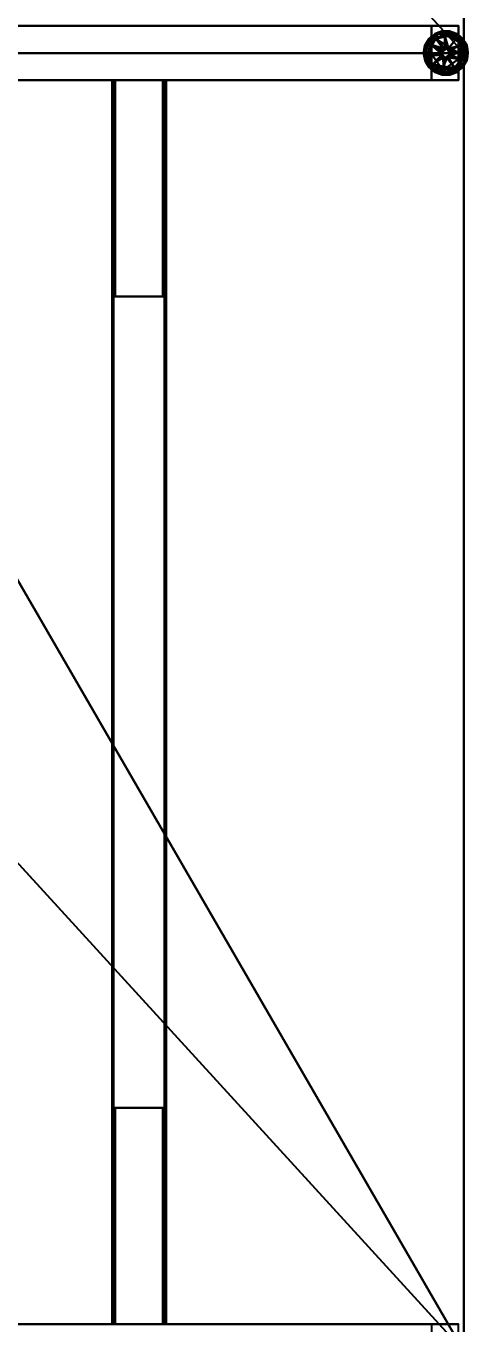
# Model space of a CAD drawing. Header units: millimetres. Extents: x -602 to 604, y -1000 to 2600.
# Drawn here: x 195 to 604, y 225 to 1425 of the extents above; entities that cross this region are included whole.
import ezdxf

# ---------------------------------------------------------------- set-up
doc = ezdxf.new("R2010")
doc.units = ezdxf.units.MM
doc.layers.add('I-FURN', color=7, linetype='Continuous', lineweight=40)

msp = doc.modelspace()

# ---------------------------------------------------------------- meshes
at = {"layer": 'I-FURN', "color": 254, "true_color": 0xd7ccc1}
mesh = msp.add_polyface(dxfattribs=at)
corners = [(600, 2600, 740), (3, 2600, 740), (3, 1400, 740), (600, 1400, 740), (176, 2135.6, 740), (176, 1866.8, 740), (56.2, 1866.8, 740), (56.2, 2135.6, 740)]
mesh.append_faces([[corners[k] for k in face] for face in [(6, 2, 5)]], dxfattribs={"vtx0": -1, "vtx1": -1, "color": 254})
mesh.append_faces([[corners[k] for k in face] for face in [(0, 4, 5), (4, 0, 1, 7)]], dxfattribs={"vtx0": -1, "vtx2": -1, "color": 254})
mesh.append_faces([[corners[k] for k in face] for face in [(5, 2, 3, 0)]], dxfattribs={"vtx0": -1, "vtx3": -1, "color": 254})
mesh.append_faces([[corners[k] for k in face] for face in [(6, 7, 1, 2)]], dxfattribs={"vtx1": -1, "vtx3": -1, "color": 254})
mesh = msp.add_polyface(dxfattribs=at)
corners = [(600, 2600, 715), (600, 1400, 715), (3, 1400, 715), (3, 2600, 715), (176, 2135.6, 715), (56.2, 2135.6, 715), (56.2, 1866.8, 715), (176, 1866.8, 715)]
mesh.append_faces([[corners[k] for k in face] for face in [(3, 5, 6, 2), (2, 6, 7, 1)]], dxfattribs={"vtx0": -1, "vtx2": -1, "color": 254})
mesh.append_faces([[corners[k] for k in face] for face in [(4, 5, 3, 0), (7, 4, 0, 1)]], dxfattribs={"vtx1": -1, "vtx3": -1, "color": 254})
mesh = msp.add_polyface(dxfattribs=at)
corners = [(600, 2600, 740), (600, 1400, 740), (600, 1400, 715), (600, 2600, 715)]
mesh.append_faces([[corners[k] for k in face] for face in [(0, 1, 2, 3)]], dxfattribs={"color": 254})
at = {"layer": 'I-FURN', "color": 250, "true_color": 0x1d1d1d}
mesh = msp.add_polyface(dxfattribs=at)
corners = [(-595, 1425, 715), (595.2, 1425, 715), (595.2, 1425, 32.8), (570.2, 1425, 32.8), (570.2, 1425, 665), (-570, 1425, 665), (-570, 1425, 32.8), (-595, 1425, 32.8)]
mesh.append_faces([[corners[k] for k in face] for face in [(4, 1, 2, 3)]], dxfattribs={"vtx0": -1, "color": 250})
mesh.append_faces([[corners[k] for k in face] for face in [(7, 0, 5, 6)]], dxfattribs={"vtx1": -1, "color": 250})
mesh.append_faces([[corners[k] for k in face] for face in [(4, 5, 0, 1)]], dxfattribs={"vtx1": -1, "vtx3": -1, "color": 250})
mesh = msp.add_polyface(dxfattribs=at)
corners = [(595.2, 1425, 715), (-595, 1425, 715), (-595, 1375, 715), (595.2, 1375, 715)]
mesh.append_faces([[corners[k] for k in face] for face in [(3, 0, 1, 2)]], dxfattribs={"color": 250})
mesh = msp.add_polyface(dxfattribs=at)
corners = [(-570, 1425, 665), (570.2, 1425, 665), (570.2, 1375, 665), (-570, 1375, 665)]
mesh.append_faces([[corners[k] for k in face] for face in [(0, 1, 2, 3)]], dxfattribs={"color": 250})
mesh = msp.add_polyface(dxfattribs=at)
corners = [(587, 1420.2, 19.4), (586.9, 1419.9, 17.7), (586.8, 1418.9, 16.3), (586.5, 1417.5, 15.3), (586.3, 1415.9, 15), (574.2, 1413.1, 15), (567.7, 1402.7, 15), (570.4, 1390.7, 15), (580.8, 1384.1, 15), (580.5, 1382.5, 15.3), (580.3, 1381.1, 16.3), (580.1, 1380.1, 17.7), (580.1, 1379.8, 19.4), (573.4, 1382.2, 19.4), (567.9, 1386.8, 19.4), (564.3, 1392.9, 19.4), (563, 1399.9, 19.4), (564.2, 1406.9, 19.4), (567.8, 1413.1, 19.4), (573.2, 1417.7, 19.4), (579.9, 1420.2, 19.4), (577.9, 1418.2, 16.2), (572.1, 1384.7, 16.2), (582, 1419.3, 16.5), (575.6, 1382.3, 16.5), (571, 1407.9, 15), (569, 1396.7, 15), (565.5, 1406.3, 16.2), (565.4, 1393.9, 16.2), (582.6, 1420.2, 19.4), (575.9, 1381.3, 19.4), (564.8, 1400, 15.9), (568.9, 1411.7, 15.9), (573.3, 1415.6, 15.8), (580.2, 1414.5, 15), (576.5, 1418.9, 19.4), (575.3, 1418.4, 17.7), (571.4, 1416, 17.6), (570.6, 1384.5, 19.4), (569.6, 1385.4, 17.7), (568.1, 1388.8, 16.1), (567, 1388.4, 17.8), (575.6, 1387.4, 15), (566.1, 1389.8, 19.4), (582.6, 1417.9, 15.4), (576.7, 1383.4, 15.4), (563.6, 1403.4, 19.4), (563.5, 1401.6, 17.5), (563.6, 1397, 17.6), (566, 1409.8, 17.5), (568.4, 1413.1, 17.4), (570.5, 1415.4, 19.4), (565.2, 1391.8, 17.5), (564.1, 1405.4, 17.7), (563.7, 1396.4, 19.4), (566, 1410, 19.4)]
mesh.append_faces([[corners[k] for k in face] for face in [(29, 23, 20), (6, 27, 25), (3, 23, 2), (9, 45, 8), (7, 28, 26), (34, 44, 4), (46, 47, 16), (51, 50, 18)]], dxfattribs={"vtx0": -1, "vtx1": -1, "color": 250})
mesh.append_faces([[corners[k] for k in face] for face in [(19, 36, 37), (44, 23, 3), (47, 48, 16), (27, 53, 49), (36, 23, 21), (23, 29, 1), (37, 36, 33), (21, 34, 33), (5, 32, 33), (40, 41, 52), (25, 27, 32), (49, 50, 32), (39, 14, 41), (45, 9, 24), (31, 27, 6), (11, 30, 24), (39, 40, 22), (27, 49, 32), (26, 28, 31), (39, 24, 13), (47, 27, 31), (21, 44, 34), (23, 36, 20), (33, 36, 21), (50, 33, 32), (50, 51, 37), (41, 40, 39), (24, 39, 22), (28, 7, 40), (40, 42, 22), (41, 43, 52), (21, 23, 44), (24, 22, 45), (42, 45, 22), (53, 27, 47), (48, 31, 28), (31, 48, 47), (48, 28, 52), (49, 18, 50), (48, 52, 15), (33, 50, 37), (40, 52, 28), (46, 53, 47), (49, 53, 17)]], dxfattribs={"vtx0": -1, "vtx1": -1, "vtx2": -1, "color": 250})
mesh.append_faces([[corners[k] for k in face] for face in [(40, 7, 42), (32, 5, 25), (24, 10, 11), (24, 9, 10), (41, 14, 43), (45, 42, 8), (52, 43, 15)]], dxfattribs={"vtx0": -1, "vtx2": -1, "color": 250})
mesh.append_faces([[corners[k] for k in face] for face in [(36, 19, 35, 20), (39, 13, 38, 14), (48, 15, 54, 16)]], dxfattribs={"vtx0": -1, "vtx3": -1, "color": 250})
mesh.append_faces([[corners[k] for k in face] for face in [(3, 4, 44), (1, 2, 23), (6, 26, 31), (46, 17, 53), (30, 13, 24), (34, 5, 33), (55, 18, 49, 17), (51, 19, 37)]], dxfattribs={"vtx1": -1, "vtx2": -1, "color": 250})
mesh.append_faces([[corners[k] for k in face] for face in [(29, 0, 1), (11, 12, 30)]], dxfattribs={"vtx2": -1, "color": 250})
mesh = msp.add_polyface(dxfattribs=at)
corners = [(587, 1420.2, 19.4), (579.8, 1420.2, 19.4), (573.2, 1417.7, 19.4), (567.8, 1413.1, 19.4), (564.2, 1406.9, 19.4), (563, 1399.9, 19.4), (564.3, 1392.9, 19.4), (567.9, 1386.8, 19.4), (573.3, 1382.2, 19.4), (580.1, 1379.8, 19.4), (587.2, 1379.8, 19.4), (593.9, 1382.3, 19.4), (599.3, 1386.9, 19.4), (602.8, 1393.1, 19.4), (604, 1400.1, 19.4), (602.8, 1407.1, 19.4), (599.2, 1413.2, 19.4), (593.7, 1417.8, 19.4), (582.7, 1395.4, 28.3), (581.2, 1395.9, 28.3), (579.9, 1397, 28.2), (579.1, 1398.4, 28.2), (578.8, 1400, 28.1), (579.1, 1401.6, 28), (579.9, 1403, 28), (581.2, 1404.1, 27.9), (582.7, 1404.6, 27.9), (584.3, 1404.6, 27.8), (585.9, 1404.1, 27.9), (587.1, 1403, 27.9), (587.9, 1401.6, 28), (588.2, 1400, 28), (588, 1398.4, 28.1), (587.1, 1397, 28.2), (585.9, 1395.9, 28.2), (584.4, 1395.4, 28.3), (569.8, 1407.9, 25.5), (582.5, 1415.6, 25.1), (597.9, 1407.2, 25.2), (571.4, 1389.8, 26), (591.5, 1386.3, 26), (597.8, 1394.1, 25.9), (580, 1382.4, 24.9), (565.9, 1397.2, 24.6), (601.9, 1401, 23.9), (593.9, 1414.4, 24), (596.4, 1400.5, 26.6), (570.5, 1415.4, 19.4), (573.2, 1414.3, 24.2), (576.5, 1418.9, 19.4), (584.3, 1419.4, 22.5), (566.1, 1389.8, 19.4), (581.4, 1387.6, 27.3), (596.6, 1384.6, 19.4), (597.1, 1386.7, 23.7), (572.2, 1384.8, 23.8), (588.4, 1381.4, 23.6)]
mesh.append_faces([[corners[k] for k in face] for face in [(13, 54, 12), (22, 43, 21), (7, 55, 51), (2, 48, 49), (6, 43, 5), (51, 43, 6), (10, 42, 9), (19, 52, 18), (33, 41, 32), (47, 48, 2), (32, 46, 31), (49, 50, 1), (8, 55, 7)]], dxfattribs={"vtx0": -1, "vtx1": -1, "color": 250})
mesh.append_faces([[corners[k] for k in face] for face in [(25, 48, 36), (54, 40, 11), (48, 37, 49), (41, 40, 54), (48, 47, 36), (26, 37, 48), (42, 56, 52), (35, 52, 40), (38, 16, 45), (45, 17, 50), (38, 45, 28), (46, 44, 38), (41, 13, 44), (44, 46, 41), (46, 32, 41), (8, 42, 55), (28, 45, 37), (4, 43, 36), (15, 38, 44), (36, 43, 22), (43, 51, 39), (39, 52, 19), (42, 10, 56), (45, 50, 37), (41, 34, 40), (50, 49, 37), (54, 13, 41), (52, 55, 42), (21, 43, 39), (52, 39, 55), (46, 38, 29), (51, 55, 39), (11, 40, 56), (52, 56, 40)]], dxfattribs={"vtx0": -1, "vtx1": -1, "vtx2": -1, "color": 250})
mesh.append_faces([[corners[k] for k in face] for face in [(36, 24, 25), (36, 22, 23), (48, 25, 26), (37, 26, 27), (50, 17, 0), (38, 28, 29), (44, 13, 14), (39, 20, 21), (37, 27, 28), (42, 8, 9), (41, 33, 34), (46, 30, 31), (44, 14, 15)]], dxfattribs={"vtx0": -1, "vtx2": -1, "color": 250})
mesh.append_faces([[corners[k] for k in face] for face in [(53, 12, 54, 11), (15, 16, 38), (23, 24, 36), (16, 17, 45), (29, 30, 46), (4, 5, 43), (0, 1, 50), (19, 20, 39), (3, 4, 36), (34, 35, 40), (35, 18, 52), (47, 3, 36), (10, 11, 56)]], dxfattribs={"vtx1": -1, "vtx2": -1, "color": 250})
mesh = msp.add_polyface(dxfattribs=at)
corners = [(570.2, 1425, 32.8), (595.2, 1425, 32.8), (595.2, 1375, 32.8), (570.2, 1375, 32.8)]
mesh.append_faces([[corners[k] for k in face] for face in [(0, 1, 2, 3)]], dxfattribs={"color": 250})
mesh = msp.add_polyface(dxfattribs=at)
corners = [(570.2, 1425, 665), (570.2, 1425, 32.8), (570.2, 1375, 32.8), (570.2, 1375, 665)]
mesh.append_faces([[corners[k] for k in face] for face in [(0, 1, 2, 3)]], dxfattribs={"color": 250})
mesh = msp.add_polyface(dxfattribs=at)
corners = [(580.8, 1384.1, 15), (592.8, 1386.9, 15), (599.4, 1397.3, 15), (596.7, 1409.3, 15), (586.3, 1415.9, 15), (586.5, 1417.5, 15.3), (586.8, 1418.9, 16.3), (586.9, 1419.9, 17.7), (587, 1420.2, 19.4), (593.7, 1417.8, 19.4), (599.2, 1413.2, 19.4), (602.8, 1407.1, 19.4), (604, 1400.1, 19.4), (602.8, 1393.1, 19.4), (599.3, 1386.9, 19.4), (593.9, 1382.3, 19.4), (587.2, 1379.8, 19.4), (580.1, 1379.8, 19.4), (580.1, 1380.1, 17.7), (580.3, 1381.1, 16.3), (580.5, 1382.5, 15.3), (589.2, 1381.8, 16.2), (594.9, 1415.3, 16.2), (585.1, 1380.7, 16.5), (591.5, 1417.7, 16.5), (596.1, 1392.1, 15), (598, 1403.3, 15), (601.5, 1393.7, 16.2), (601.6, 1406.1, 16.2), (584.4, 1379.8, 19.4), (591.1, 1418.7, 19.4), (602.3, 1400, 15.9), (598.2, 1388.3, 15.9), (593.7, 1384.4, 15.8), (586.8, 1385.5, 15), (590.5, 1381.1, 19.4), (591.8, 1381.6, 17.7), (595.7, 1384, 17.6), (596.4, 1415.5, 19.4), (597.4, 1414.6, 17.7), (598.9, 1411.2, 16.1), (600, 1411.6, 17.8), (591.5, 1412.6, 15), (601, 1410.2, 19.4), (584.5, 1382.1, 15.4), (590.4, 1416.6, 15.4), (603.4, 1396.6, 19.4), (603.5, 1398.4, 17.5), (603.4, 1403, 17.6), (601.1, 1390.2, 17.5), (598.7, 1386.9, 17.4), (596.6, 1384.6, 19.4), (601.8, 1408.2, 17.5), (603, 1394.6, 17.7), (603.4, 1403.6, 19.4), (601.1, 1390, 19.4)]
mesh.append_faces([[corners[k] for k in face] for face in [(29, 23, 16), (2, 27, 25), (5, 45, 4), (3, 28, 26), (34, 44, 0), (46, 47, 12), (51, 50, 14)]], dxfattribs={"vtx0": -1, "vtx1": -1, "color": 250})
mesh.append_faces([[corners[k] for k in face] for face in [(15, 36, 37), (44, 23, 20), (47, 48, 12), (27, 53, 49), (36, 23, 21), (23, 29, 18), (37, 36, 33), (21, 34, 33), (7, 30, 24), (32, 33, 1), (39, 24, 9), (25, 27, 32), (49, 50, 32), (39, 10, 41), (45, 5, 24), (31, 27, 2), (40, 41, 52), (39, 40, 22), (27, 49, 32), (26, 28, 31), (47, 27, 31), (21, 44, 34), (23, 36, 16), (33, 36, 21), (50, 33, 32), (50, 51, 37), (41, 40, 39), (24, 39, 22), (28, 3, 40), (40, 42, 22), (41, 43, 52), (21, 23, 44), (24, 22, 45), (42, 45, 22), (53, 27, 47), (48, 31, 28), (31, 48, 47), (48, 28, 52), (49, 14, 50), (48, 52, 11), (33, 50, 37), (40, 52, 28), (46, 53, 47), (49, 53, 13)]], dxfattribs={"vtx0": -1, "vtx1": -1, "vtx2": -1, "color": 250})
mesh.append_faces([[corners[k] for k in face] for face in [(23, 19, 20), (40, 3, 42), (24, 5, 6), (24, 6, 7), (32, 1, 25), (41, 10, 43), (45, 42, 4), (52, 43, 11)]], dxfattribs={"vtx0": -1, "vtx2": -1, "color": 250})
mesh.append_faces([[corners[k] for k in face] for face in [(36, 15, 35, 16), (39, 9, 38, 10), (48, 11, 54, 12)]], dxfattribs={"vtx0": -1, "vtx3": -1, "color": 250})
mesh.append_faces([[corners[k] for k in face] for face in [(2, 26, 31), (20, 0, 44), (18, 19, 23), (46, 13, 53), (30, 9, 24), (34, 1, 33), (55, 14, 49, 13), (51, 15, 37)]], dxfattribs={"vtx1": -1, "vtx2": -1, "color": 250})
mesh.append_faces([[corners[k] for k in face] for face in [(29, 17, 18), (7, 8, 30)]], dxfattribs={"vtx2": -1, "color": 250})
mesh = msp.add_polyface(dxfattribs=at)
corners = [(595.2, 1425, 32.8), (595.2, 1425, 715), (595.2, 1375, 715), (595.2, 1375, 32.8)]
mesh.append_faces([[corners[k] for k in face] for face in [(0, 1, 2, 3)]], dxfattribs={"color": 250})
mesh = msp.add_polyface(dxfattribs=at)
corners = [(580.8, 1384.1, 15), (570.4, 1390.7, 15), (567.7, 1402.7, 15), (574.2, 1413.1, 15), (586.3, 1415.9, 15), (596.7, 1409.3, 15), (599.4, 1397.3, 15), (592.8, 1386.9, 15)]
mesh.append_faces([[corners[k] for k in face] for face in [(6, 3, 4, 5), (0, 6, 7)]], dxfattribs={"vtx0": -1, "color": 250})
mesh.append_faces([[corners[k] for k in face] for face in [(1, 2, 0)]], dxfattribs={"vtx1": -1, "color": 250})
mesh.append_faces([[corners[k] for k in face] for face in [(2, 3, 6, 0)]], dxfattribs={"vtx1": -1, "vtx2": -1, "vtx3": -1, "color": 250})
mesh = msp.add_polyface(dxfattribs=at)
corners = [(582.7, 1395.4, 28.3), (582.7, 1395.4, 33.7), (582.7, 1395.4, 39.1), (582.7, 1395.4, 44.6), (582.7, 1395.4, 50), (578.9, 1400.8, 50), (584.3, 1404.6, 50), (584.3, 1404.6, 44.5), (584.3, 1404.6, 38.9), (584.3, 1404.6, 33.4), (584.3, 1404.6, 27.8), (582.7, 1404.6, 27.9), (581.2, 1404.1, 27.9), (579.9, 1403, 28), (579.1, 1401.6, 28), (578.8, 1400, 28.1), (579.1, 1398.4, 28.2), (579.9, 1397, 28.2), (581.2, 1395.9, 28.3)]
mesh.append_faces([[corners[k] for k in face] for face in [(5, 2, 3, 4), (11, 9, 10)]], dxfattribs={"vtx0": -1, "color": 250})
mesh.append_faces([[corners[k] for k in face] for face in [(18, 1, 17), (14, 8, 13)]], dxfattribs={"vtx0": -1, "vtx1": -1, "color": 250})
mesh.append_faces([[corners[k] for k in face] for face in [(15, 2, 5), (8, 15, 5)]], dxfattribs={"vtx0": -1, "vtx1": -1, "vtx2": -1, "color": 250})
mesh.append_faces([[corners[k] for k in face] for face in [(16, 1, 2), (8, 14, 15), (13, 8, 9), (9, 11, 12)]], dxfattribs={"vtx0": -1, "vtx2": -1, "color": 250})
mesh.append_faces([[corners[k] for k in face] for face in [(16, 17, 1), (15, 16, 2), (12, 13, 9)]], dxfattribs={"vtx1": -1, "vtx2": -1, "color": 250})
mesh.append_faces([[corners[k] for k in face] for face in [(18, 0, 1)]], dxfattribs={"vtx2": -1, "color": 250})
mesh.append_faces([[corners[k] for k in face] for face in [(5, 6, 7, 8)]], dxfattribs={"vtx3": -1, "color": 250})
at = {"layer": 'I-FURN', "color": 250, "true_color": 0x262626}
mesh = msp.add_polyface(dxfattribs=at)
corners = [(582.7, 1395.4, 50), (588.2, 1399.2, 50), (584.3, 1404.6, 50), (578.9, 1400.8, 50)]
mesh.append_faces([[corners[k] for k in face] for face in [(2, 3, 0, 1)]], dxfattribs={"color": 250})
at = {"layer": 'I-FURN', "color": 250, "true_color": 0x1d1d1d}
mesh = msp.add_polyface(dxfattribs=at)
corners = [(584.3, 1404.6, 50), (588.2, 1399.2, 50), (582.7, 1395.4, 50), (582.7, 1395.4, 44.6), (582.7, 1395.4, 39.1), (582.7, 1395.4, 33.7), (582.7, 1395.4, 28.3), (584.4, 1395.4, 28.3), (585.9, 1395.9, 28.2), (587.1, 1397, 28.2), (588, 1398.4, 28.1), (588.2, 1400, 28), (587.9, 1401.6, 28), (587.1, 1403, 27.9), (585.9, 1404.1, 27.9), (584.3, 1404.6, 27.8), (584.3, 1404.6, 33.4), (584.3, 1404.6, 38.9), (584.3, 1404.6, 44.5)]
mesh.append_faces([[corners[k] for k in face] for face in [(1, 17, 18, 0)]], dxfattribs={"vtx0": -1, "color": 250})
mesh.append_faces([[corners[k] for k in face] for face in [(11, 17, 10), (9, 5, 8)]], dxfattribs={"vtx0": -1, "vtx1": -1, "color": 250})
mesh.append_faces([[corners[k] for k in face] for face in [(4, 10, 1), (1, 10, 17)]], dxfattribs={"vtx0": -1, "vtx1": -1, "vtx2": -1, "color": 250})
mesh.append_faces([[corners[k] for k in face] for face in [(16, 12, 13), (17, 11, 12), (9, 4, 5)]], dxfattribs={"vtx0": -1, "vtx2": -1, "color": 250})
mesh.append_faces([[corners[k] for k in face] for face in [(15, 16, 14), (3, 4, 1, 2), (6, 7, 5)]], dxfattribs={"vtx1": -1, "color": 250})
mesh.append_faces([[corners[k] for k in face] for face in [(16, 17, 12), (13, 14, 16), (9, 10, 4), (7, 8, 5)]], dxfattribs={"vtx1": -1, "vtx2": -1, "color": 250})
at = {"layer": 'I-FURN', "color": 254, "true_color": 0xd7ccc1}
mesh = msp.add_polyface(dxfattribs=at)
corners = [(600, 200, 740), (600, 1400, 740), (3, 1400, 740), (3, 200, 740), (176, 664.4, 740), (56.2, 664.4, 740), (56.2, 933.2, 740), (176, 933.2, 740)]
mesh.append_faces([[corners[k] for k in face] for face in [(4, 0, 7)]], dxfattribs={"vtx0": -1, "vtx1": -1, "color": 254})
mesh.append_faces([[corners[k] for k in face] for face in [(3, 5, 6, 2), (2, 6, 7)]], dxfattribs={"vtx0": -1, "vtx2": -1, "color": 254})
mesh.append_faces([[corners[k] for k in face] for face in [(1, 2, 7, 0)]], dxfattribs={"vtx1": -1, "vtx2": -1, "color": 254})
mesh.append_faces([[corners[k] for k in face] for face in [(3, 0, 4, 5)]], dxfattribs={"vtx1": -1, "vtx3": -1, "color": 254})
mesh = msp.add_polyface(dxfattribs=at)
corners = [(600, 200, 715), (3, 200, 715), (3, 1400, 715), (600, 1400, 715), (176, 664.4, 715), (176, 933.2, 715), (56.2, 933.2, 715), (56.2, 664.4, 715)]
mesh.append_faces([[corners[k] for k in face] for face in [(6, 2, 5)]], dxfattribs={"vtx0": -1, "vtx1": -1, "color": 254})
mesh.append_faces([[corners[k] for k in face] for face in [(4, 0, 1, 7), (0, 4, 5)]], dxfattribs={"vtx0": -1, "vtx2": -1, "color": 254})
mesh.append_faces([[corners[k] for k in face] for face in [(5, 2, 3, 0)]], dxfattribs={"vtx0": -1, "vtx3": -1, "color": 254})
mesh.append_faces([[corners[k] for k in face] for face in [(1, 2, 6, 7)]], dxfattribs={"vtx1": -1, "vtx3": -1, "color": 254})
mesh = msp.add_polyface(dxfattribs=at)
corners = [(3, 1400, 740), (600, 1400, 740), (600, 1400, 715), (3, 1400, 715)]
mesh.append_faces([[corners[k] for k in face] for face in [(3, 0, 1, 2)]], dxfattribs={"color": 254})
mesh = msp.add_polyface(dxfattribs=at)
corners = [(600, 1400, 740), (3, 1400, 740), (3, 1400, 715), (600, 1400, 715)]
mesh.append_faces([[corners[k] for k in face] for face in [(3, 0, 1, 2)]], dxfattribs={"color": 254})
mesh = msp.add_polyface(dxfattribs=at)
corners = [(600, 1400, 740), (600, 200, 740), (600, 200, 715), (600, 1400, 715)]
mesh.append_faces([[corners[k] for k in face] for face in [(0, 1, 2, 3)]], dxfattribs={"color": 254})
at = {"layer": 'I-FURN', "color": 250, "true_color": 0x1d1d1d}
mesh = msp.add_polyface(dxfattribs=at)
corners = [(-595, 1375, 715), (-595, 1375, 32.8), (-570, 1375, 32.8), (-570, 1375, 665), (570.2, 1375, 665), (570.2, 1375, 32.8), (595.2, 1375, 32.8), (595.2, 1375, 715)]
mesh.append_faces([[corners[k] for k in face] for face in [(3, 0, 1, 2)]], dxfattribs={"vtx0": -1, "color": 250})
mesh.append_faces([[corners[k] for k in face] for face in [(6, 7, 4, 5)]], dxfattribs={"vtx1": -1, "color": 250})
mesh.append_faces([[corners[k] for k in face] for face in [(3, 4, 7, 0)]], dxfattribs={"vtx1": -1, "vtx3": -1, "color": 250})
mesh = msp.add_polyface(dxfattribs=at)
corners = [(325, 1375, 715), (325, 1375, 665), (275, 1375, 665), (275, 1375, 715), (323.5, 1375, 713.5), (276.5, 1375, 713.5), (276.5, 1375, 666.5), (323.5, 1375, 666.5)]
mesh.append_faces([[corners[k] for k in face] for face in [(3, 5, 6, 2), (2, 6, 7, 1)]], dxfattribs={"vtx0": -1, "vtx2": -1, "color": 250})
mesh.append_faces([[corners[k] for k in face] for face in [(4, 5, 3, 0), (7, 4, 0, 1)]], dxfattribs={"vtx1": -1, "vtx3": -1, "color": 250})
mesh = msp.add_polyface(dxfattribs=at)
corners = [(275, 225, 715), (325, 225, 715), (325, 1375, 715), (275, 1375, 715)]
mesh.append_faces([[corners[k] for k in face] for face in [(0, 1, 2, 3)]], dxfattribs={"color": 250})
mesh = msp.add_polyface(dxfattribs=at)
corners = [(275, 225, 665), (275, 225, 715), (275, 1375, 715), (275, 1375, 665)]
mesh.append_faces([[corners[k] for k in face] for face in [(3, 0, 1, 2)]], dxfattribs={"color": 250})
mesh = msp.add_polyface(dxfattribs=at)
corners = [(325, 225, 665), (275, 225, 665), (275, 1375, 665), (325, 1375, 665)]
mesh.append_faces([[corners[k] for k in face] for face in [(3, 0, 1, 2)]], dxfattribs={"color": 250})
mesh = msp.add_polyface(dxfattribs=at)
corners = [(276.5, 225, 666.5), (323.5, 225, 666.5), (323.5, 1375, 666.5), (276.5, 1375, 666.5)]
mesh.append_faces([[corners[k] for k in face] for face in [(0, 1, 2, 3)]], dxfattribs={"color": 250})
mesh = msp.add_polyface(dxfattribs=at)
corners = [(276.5, 225, 713.5), (276.5, 225, 666.5), (276.5, 1375, 666.5), (276.5, 1375, 713.5)]
mesh.append_faces([[corners[k] for k in face] for face in [(0, 1, 2, 3)]], dxfattribs={"color": 250})
mesh = msp.add_polyface(dxfattribs=at)
corners = [(323.5, 225, 713.5), (276.5, 225, 713.5), (276.5, 1375, 713.5), (323.5, 1375, 713.5)]
mesh.append_faces([[corners[k] for k in face] for face in [(3, 0, 1, 2)]], dxfattribs={"color": 250})
mesh = msp.add_polyface(dxfattribs=at)
corners = [(323.5, 1375, 666.5), (322, 1375, 666.5), (322, 1375, 712), (278, 1375, 712), (278, 1375, 666.5), (276.5, 1375, 666.5), (276.5, 1375, 713.5), (323.5, 1375, 713.5)]
mesh.append_faces([[corners[k] for k in face] for face in [(2, 7, 0, 1)]], dxfattribs={"vtx0": -1, "color": 250})
mesh.append_faces([[corners[k] for k in face] for face in [(7, 2, 3, 6)]], dxfattribs={"vtx0": -1, "vtx2": -1, "color": 250})
mesh.append_faces([[corners[k] for k in face] for face in [(5, 6, 3, 4)]], dxfattribs={"vtx1": -1, "color": 250})
mesh = msp.add_polyface(dxfattribs=at)
corners = [(276.5, 1175, 666.5), (276.5, 1175, 713.5), (276.5, 1375, 713.5), (276.5, 1375, 666.5)]
mesh.append_faces([[corners[k] for k in face] for face in [(0, 1, 2, 3)]], dxfattribs={"color": 250})
mesh = msp.add_polyface(dxfattribs=at)
corners = [(276.5, 1175, 713.5), (323.5, 1175, 713.5), (323.5, 1375, 713.5), (276.5, 1375, 713.5)]
mesh.append_faces([[corners[k] for k in face] for face in [(3, 0, 1, 2)]], dxfattribs={"color": 250})
mesh = msp.add_polyface(dxfattribs=at)
corners = [(278, 1175, 666.5), (276.5, 1175, 666.5), (276.5, 1375, 666.5), (278, 1375, 666.5)]
mesh.append_faces([[corners[k] for k in face] for face in [(0, 1, 2, 3)]], dxfattribs={"color": 250})
mesh = msp.add_polyface(dxfattribs=at)
corners = [(278, 1175, 712), (278, 1175, 666.5), (278, 1375, 666.5), (278, 1375, 712)]
mesh.append_faces([[corners[k] for k in face] for face in [(0, 1, 2, 3)]], dxfattribs={"color": 250})
mesh = msp.add_polyface(dxfattribs=at)
corners = [(322, 1175, 712), (278, 1175, 712), (278, 1375, 712), (322, 1375, 712)]
mesh.append_faces([[corners[k] for k in face] for face in [(0, 1, 2, 3)]], dxfattribs={"color": 250})
mesh = msp.add_polyface(dxfattribs=at)
corners = [(322, 1175, 666.5), (322, 1175, 712), (322, 1375, 712), (322, 1375, 666.5)]
mesh.append_faces([[corners[k] for k in face] for face in [(3, 0, 1, 2)]], dxfattribs={"color": 250})
mesh = msp.add_polyface(dxfattribs=at)
corners = [(323.5, 1175, 666.5), (322, 1175, 666.5), (322, 1375, 666.5), (323.5, 1375, 666.5)]
mesh.append_faces([[corners[k] for k in face] for face in [(0, 1, 2, 3)]], dxfattribs={"color": 250})
mesh = msp.add_polyface(dxfattribs=at)
corners = [(323.5, 225, 666.5), (323.5, 225, 713.5), (323.5, 1375, 713.5), (323.5, 1375, 666.5)]
mesh.append_faces([[corners[k] for k in face] for face in [(0, 1, 2, 3)]], dxfattribs={"color": 250})
mesh = msp.add_polyface(dxfattribs=at)
corners = [(323.5, 1175, 713.5), (323.5, 1175, 666.5), (323.5, 1375, 666.5), (323.5, 1375, 713.5)]
mesh.append_faces([[corners[k] for k in face] for face in [(3, 0, 1, 2)]], dxfattribs={"color": 250})
mesh = msp.add_polyface(dxfattribs=at)
corners = [(325, 225, 715), (325, 225, 665), (325, 1375, 665), (325, 1375, 715)]
mesh.append_faces([[corners[k] for k in face] for face in [(3, 0, 1, 2)]], dxfattribs={"color": 250})
mesh = msp.add_polyface(dxfattribs=at)
corners = [(323.5, 1175, 666.5), (323.5, 1175, 713.5), (276.5, 1175, 713.5), (276.5, 1175, 666.5), (278, 1175, 666.5), (278, 1175, 712), (322, 1175, 712), (322, 1175, 666.5)]
mesh.append_faces([[corners[k] for k in face] for face in [(5, 6, 1, 2)]], dxfattribs={"vtx1": -1, "vtx3": -1, "color": 250})
mesh.append_faces([[corners[k] for k in face] for face in [(3, 4, 5, 2)]], dxfattribs={"vtx2": -1, "color": 250})
mesh.append_faces([[corners[k] for k in face] for face in [(6, 7, 0, 1)]], dxfattribs={"vtx3": -1, "color": 250})
mesh = msp.add_polyface(dxfattribs=at)
corners = [(323.5, 425, 666.5), (322, 425, 666.5), (322, 425, 712), (278, 425, 712), (278, 425, 666.5), (276.5, 425, 666.5), (276.5, 425, 713.5), (323.5, 425, 713.5)]
mesh.append_faces([[corners[k] for k in face] for face in [(2, 7, 0, 1)]], dxfattribs={"vtx0": -1, "color": 250})
mesh.append_faces([[corners[k] for k in face] for face in [(7, 2, 3, 6)]], dxfattribs={"vtx0": -1, "vtx2": -1, "color": 250})
mesh.append_faces([[corners[k] for k in face] for face in [(5, 6, 3, 4)]], dxfattribs={"vtx1": -1, "color": 250})
mesh = msp.add_polyface(dxfattribs=at)
corners = [(276.5, 225, 666.5), (276.5, 225, 713.5), (276.5, 425, 713.5), (276.5, 425, 666.5)]
mesh.append_faces([[corners[k] for k in face] for face in [(3, 0, 1, 2)]], dxfattribs={"color": 250})
mesh = msp.add_polyface(dxfattribs=at)
corners = [(276.5, 225, 713.5), (323.5, 225, 713.5), (323.5, 425, 713.5), (276.5, 425, 713.5)]
mesh.append_faces([[corners[k] for k in face] for face in [(0, 1, 2, 3)]], dxfattribs={"color": 250})
mesh = msp.add_polyface(dxfattribs=at)
corners = [(278, 225, 666.5), (276.5, 225, 666.5), (276.5, 425, 666.5), (278, 425, 666.5)]
mesh.append_faces([[corners[k] for k in face] for face in [(0, 1, 2, 3)]], dxfattribs={"color": 250})
mesh = msp.add_polyface(dxfattribs=at)
corners = [(278, 225, 712), (278, 225, 666.5), (278, 425, 666.5), (278, 425, 712)]
mesh.append_faces([[corners[k] for k in face] for face in [(0, 1, 2, 3)]], dxfattribs={"color": 250})
mesh = msp.add_polyface(dxfattribs=at)
corners = [(322, 225, 712), (278, 225, 712), (278, 425, 712), (322, 425, 712)]
mesh.append_faces([[corners[k] for k in face] for face in [(3, 0, 1, 2)]], dxfattribs={"color": 250})
mesh = msp.add_polyface(dxfattribs=at)
corners = [(322, 225, 666.5), (322, 225, 712), (322, 425, 712), (322, 425, 666.5)]
mesh.append_faces([[corners[k] for k in face] for face in [(0, 1, 2, 3)]], dxfattribs={"color": 250})
mesh = msp.add_polyface(dxfattribs=at)
corners = [(323.5, 225, 666.5), (322, 225, 666.5), (322, 425, 666.5), (323.5, 425, 666.5)]
mesh.append_faces([[corners[k] for k in face] for face in [(0, 1, 2, 3)]], dxfattribs={"color": 250})
mesh = msp.add_polyface(dxfattribs=at)
corners = [(323.5, 225, 713.5), (323.5, 225, 666.5), (323.5, 425, 666.5), (323.5, 425, 713.5)]
mesh.append_faces([[corners[k] for k in face] for face in [(3, 0, 1, 2)]], dxfattribs={"color": 250})
mesh = msp.add_polyface(dxfattribs=at)
corners = [(-595, 225, 715), (595.2, 225, 715), (595.2, 225, 32.8), (570.2, 225, 32.8), (570.2, 225, 665), (-570, 225, 665), (-570, 225, 32.8), (-595, 225, 32.8)]
mesh.append_faces([[corners[k] for k in face] for face in [(4, 1, 2, 3)]], dxfattribs={"vtx0": -1, "color": 250})
mesh.append_faces([[corners[k] for k in face] for face in [(7, 0, 5, 6)]], dxfattribs={"vtx1": -1, "color": 250})
mesh.append_faces([[corners[k] for k in face] for face in [(4, 5, 0, 1)]], dxfattribs={"vtx1": -1, "vtx3": -1, "color": 250})
mesh = msp.add_polyface(dxfattribs=at)
corners = [(595.2, 225, 715), (-595, 225, 715), (-595, 175, 715), (595.2, 175, 715)]
mesh.append_faces([[corners[k] for k in face] for face in [(3, 0, 1, 2)]], dxfattribs={"color": 250})
mesh = msp.add_polyface(dxfattribs=at)
corners = [(-570, 225, 665), (570.2, 225, 665), (570.2, 175, 665), (-570, 175, 665)]
mesh.append_faces([[corners[k] for k in face] for face in [(0, 1, 2, 3)]], dxfattribs={"color": 250})
mesh = msp.add_polyface(dxfattribs=at)
corners = [(325, 225, 715), (275, 225, 715), (275, 225, 665), (325, 225, 665), (323.5, 225, 713.5), (323.5, 225, 666.5), (276.5, 225, 666.5), (276.5, 225, 713.5)]
mesh.append_faces([[corners[k] for k in face] for face in [(0, 4, 5, 3), (3, 5, 6, 2)]], dxfattribs={"vtx0": -1, "vtx2": -1, "color": 250})
mesh.append_faces([[corners[k] for k in face] for face in [(7, 4, 0, 1), (6, 7, 1, 2)]], dxfattribs={"vtx1": -1, "vtx3": -1, "color": 250})
mesh = msp.add_polyface(dxfattribs=at)
corners = [(323.5, 225, 666.5), (323.5, 225, 713.5), (276.5, 225, 713.5), (276.5, 225, 666.5), (278, 225, 666.5), (278, 225, 712), (322, 225, 712), (322, 225, 666.5)]
mesh.append_faces([[corners[k] for k in face] for face in [(5, 6, 1, 2)]], dxfattribs={"vtx1": -1, "vtx3": -1, "color": 250})
mesh.append_faces([[corners[k] for k in face] for face in [(3, 4, 5, 2)]], dxfattribs={"vtx2": -1, "color": 250})
mesh.append_faces([[corners[k] for k in face] for face in [(6, 7, 0, 1)]], dxfattribs={"vtx3": -1, "color": 250})

doc.saveas('drawing.dxf')
